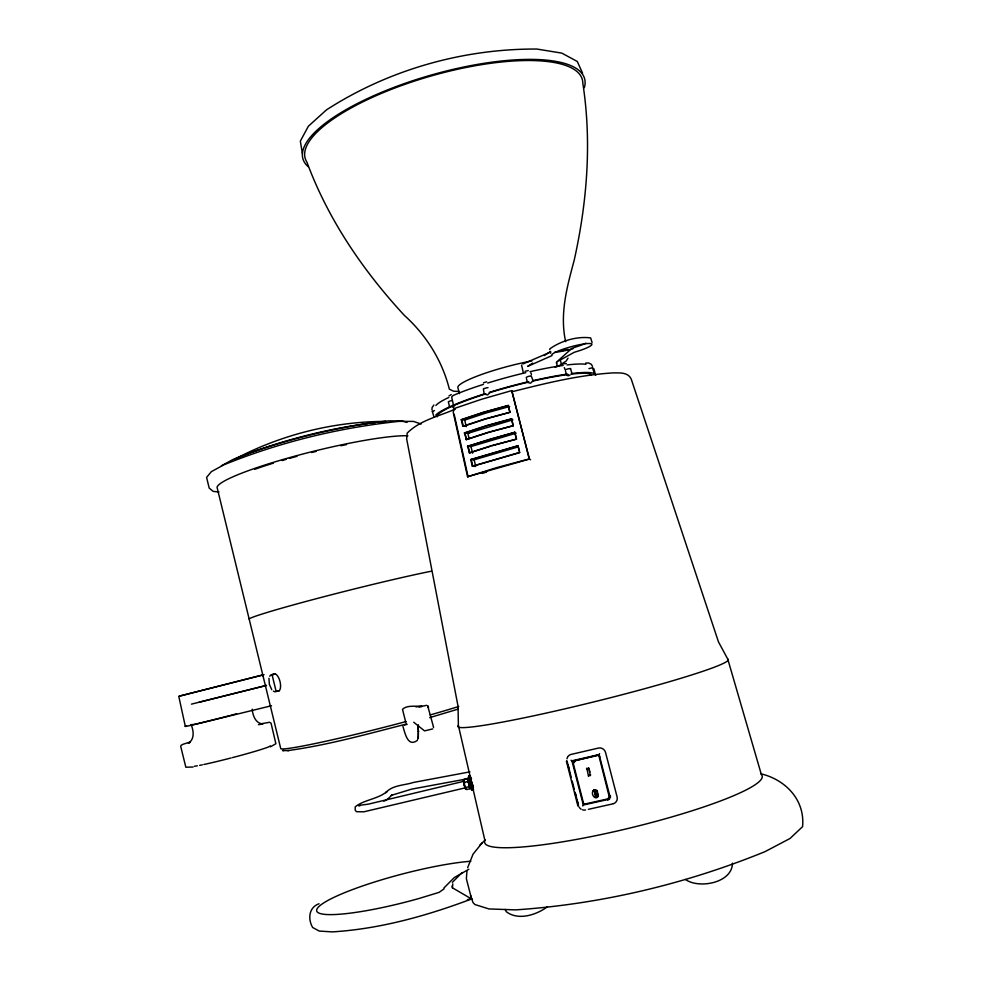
<?xml version="1.0" encoding="UTF-8"?>
<svg xmlns="http://www.w3.org/2000/svg" width="981" height="981" viewBox="0 0 981 981"><rect width="100%" height="100%" fill="white"/><g stroke="black" fill="none" stroke-linecap="round" stroke-linejoin="round"><path stroke-width="1.47" d="M594.376 791.79C598.704 794.512 594.13 801.195 595.111 790.98M732.451 863.157C732.366 883.047 698.803 889.093 685.474 879.467M549.777 349.641L549.777 348.917C560.862 340.861 577.024 336.066 590.648 337.905L592.107 342.639M437.318 416.484L437.256 414.951M418.188 725.462L418.262 728.172L418.372 724.947M431.971 410.033L432.057 407.642L433.86 405.006M468.771 776.633L470.034 775.64L468.415 777.062M607.582 798.644L607.975 800.288M454.178 409.702L455.11 409.175C438.985 416.287 419.88 420.273 407.176 433.136L406.661 438.924L458.053 706.32L458.385 725.523L484.921 840.558A142.686 19.694 -13.5 0 0 626.81 828.773A142.686 19.694 -13.5 0 0 761.391 774.622L727.779 659.134L718.448 641.819L631.261 379.169C628.012 371.934 619.538 372.988 612.966 372.903C578.692 375.012 545.215 383.399 512.033 391.738L529.446 459.047L467.569 476.729L453.296 412.621L453.676 408.709L481.745 399.206L511.726 390.622L529.237 458.924L530.598 459.746M449.531 406.698L448.329 401.818A5.604 0.773 -14.6 0 1 450.451 400.898L452.192 400.481M268.966 678.288L269.334 684.235L271.749 689.692M521.573 365.067L523.425 373.123M433.553 727.485L433.418 727.007M466.956 871.324L466.367 878.657L471.567 898.976C426.894 915.788 380.162 928.921 332.338 931.889L319.242 931.067L312.669 927.511C307.727 919.16 308.684 907.388 319.046 903.746M469.507 777.958L470.071 777.283M470.512 786.149L469.874 788.749L466.797 789.497L465.435 788.785L464.798 786.615M472.119 786.382L468.967 775.983L467.581 781.563L464.491 782.311L463.473 780.079L467.275 778.448L468.464 778.902L469.507 781.685M463.437 780.851L464.197 779.196M454.694 405.128L453.357 407.323L451.26 406.6A80.601 10.521 -14.9 0 0 437.183 416.717M417.587 739.649L418.139 737.332M464.491 782.311L464.553 786.259M465.362 788.626L465.803 787.485L468.893 786.737L468.428 780.594M592.512 791.79L594.805 790.061L596.791 791.275A43.753 41.95 54.7 0 1 597.944 795.738C596.497 801.305 590.574 794.659 592.904 791.385M467.655 867.707L473.038 854.169L482.149 842.9M598.717 755.309L599.599 753.666M586.81 768.111L588.49 776.057L590.685 774.916M588.49 776.057L588.796 775.346M489.838 392.633L487.643 394.902L484.7 394.215M590.39 775.628L588.698 767.682M469.102 782.335L468.538 778.926L469.776 778.399L469.641 776.106M532.744 381.143L530.476 383.24L527.435 382.357M452.793 883.82L452.437 887.817L471.567 898.976L471.236 897.983M269.75 676.24L270.817 674.94L275.134 673.849A8.988 3.924 76.2 0 1 280.039 681.623A8.988 3.924 76.2 0 1 279.254 690.747L277.28 691.2M582.763 805.941L584.026 803.93M469.874 788.749L469.004 782.912M568.024 358.163L566.209 361.008L560.58 364.674M470.439 780.692L471.088 780.287M547.472 906.751C536.582 914.795 518.409 920.963 506.343 911.741L505.068 909.436M470.905 788.503L472.082 790.318L473.578 789.631L471.984 789.349M469.494 779.944L469.372 781.195M570.059 375.049L567.95 375.846L566.466 374.693M597.944 796.204L598.312 795.321A43.667 41.876 54.7 0 0 597.969 793.727M597.245 797.418L597.981 796.658M596.791 791.275L596.62 790.11L595.344 790.097M594.805 790.061L593.603 790.171M592.867 790.919L594.057 789.913M452.388 882.336L462.076 872.55M479.562 845.45L485.154 839.957M185.311 726.345L178.787 696.375L263.362 674.854L263.104 676.228M526.147 377.452L527.852 376.581A5.739 0.809 -15 0 1 531.162 375.821L533.124 380.812M448.991 395.883L451.285 394.583M272.779 674.45L272.277 675.615L275.931 690.587L276.912 691.36M599.317 754.769L573.027 761.244L571.003 760.287M575.087 760.373L574.167 762.74L573.701 760.692M532.732 363.08L527.643 366.404L551.972 355.613L551.849 354.742A20.797 3.102 -15.3 0 1 570.611 346.869A20.797 3.102 -15.3 0 1 591.371 343.804A20.797 3.102 -15.3 0 1 579.55 350.646L574.192 352.314L556.644 362.001L571.935 348.341L578.128 346.244A20.074 3.053 -15.3 0 0 586 343.154M544.197 355.625L550.574 351.468M592.585 368.267L594.155 372.486M468.857 869.264L454.362 877.517L443.939 887.952L444.074 888.823L439.157 892.342L418.617 898.608A91.441 14.004 -14.7 0 1 321.707 904.274A91.441 14.004 -14.7 0 1 470.831 861.244M570.219 368.881L570.488 368.549A5.69 0.785 -15.2 0 0 568.085 368.831L565.179 369.837L564.32 367.593M417.121 740.545C407.483 747.51 404.908 732.402 402.872 726.271M483.461 382.811L486.65 381.817M383.743 801.072C385.791 801.465 394.178 793.114 391.223 795.395L411.689 789.129L469.151 778.485M221.387 465.816L232.705 459.623C282.405 439.39 335.269 426.465 388.623 420.886L402.087 420.91L407.054 422.431M189.676 742.617L188.438 743.242C194.729 739.208 193.674 730.808 191.221 724.836M525.007 371.309L528.305 370.56M522.91 363.976L550.697 351.983L550.611 353.209M555.209 367.262L563.45 363.779L566.331 363.534M249.211 453.308L234.3 459.39C280.689 434.865 333.148 421.462 385.656 421.413M270.388 746.848L275.882 743.733L271.038 723.144L269.579 722.286L259.732 724.015M250.56 452.744C288.586 439.39 327.887 429.604 367.74 423.51M510.022 412.278L485.08 418.912L462.824 426.281L461.242 419.66L483.486 412.241L508.195 405.423L510.022 412.278L485.46 419.022L463.339 426.355L461.769 419.733L483.866 412.363L508.403 405.582M461.242 419.66L464.7 420.101L486 413.013L509.642 406.49M464.405 432.928L486.686 425.595L511.432 418.826L512.867 419.831L467.839 433.308L464.405 432.928L466.502 439.611L488.673 432.388M465.975 439.562L488.293 432.29L513.271 425.68L490.12 431.996M467.557 446.208L514.694 432.253L516.116 433.197L470.99 446.539L467.557 446.208L469.666 452.915L490.488 446.22M469.151 452.866L491.506 445.681L516.533 439.108L491.886 445.779M475.736 466.453L472.315 466.208L470.733 459.537L517.956 445.705L519.464 451.235M470.733 459.537L474.154 459.807L517.956 446.968M472.315 466.208L519.587 452.449L517.956 445.705M467.569 476.729L496.766 467.594L529.237 458.924M482.284 473.406L486.527 472.082M458.139 709.116L429.703 717.626M588.931 368.635L592.132 367.801A5.579 0.748 -15.3 0 1 592.978 368.034M190.277 741.943L183.153 744.236L181.08 745.315L180.725 746.492L185.838 767.216L193.098 767.019M434.473 410.622L432.94 411.113A5.469 0.736 -14.5 0 0 432.413 411.701L432.879 411.701M432.719 728.895L424.54 730.894L413.724 722.237M471.567 898.976L467.41 899.565M554.559 352.289A21.521 3.262 -15.3 0 0 568.281 349.861L572.892 348.819M518.164 445.84L471.248 459.574L472.83 466.245L519.795 452.584M406.379 724.052C367.139 734.046 327.887 745.131 287.727 750.612M404.466 725.045L407.189 724.309M279.254 690.747L274.938 691.813L273.392 691.164M264.061 674.609L179.339 696.069M199.204 702.212L266.538 685.4L191.454 704.137M271.492 705.744L204.011 722.237A37.548 0.748 -14.4 0 1 186.549 725.83M463.608 781.354L368.182 804.187L358.212 805.475L359.843 805.916M469.776 778.399L470.414 781.906C467.545 781.808 469.985 789.815 472.388 788.699L473.198 790.134M469.973 785.756L471.37 785.683L472.388 788.699M465.019 787.902L363.816 811.814L356.471 811.704L355.183 810.147L355.232 806.823C364.405 799.564 377.734 799.221 386.931 791.581L385.766 792.709C392.302 784.996 404.319 785.438 413.369 782.47L469.96 771.851M598.766 755.149L572.683 761.182L583.781 804.273L607.57 798.939L609.348 797.234L598.766 755.149L597.92 755.1M586.503 768.797L588.392 768.368M588.404 809.325L612.941 803.844M258.444 724.665L262.908 724.003C255.514 723.451 252.755 715.48 252.203 709.189M419.071 706.896L421.94 706.528M369.224 423.265L375.196 422.652M378.188 422.345L385.656 421.572M415.944 706.86L421.805 706.32M426.477 705.302C419.647 707.779 407.642 703.892 402.517 709.373L405.864 722.739M471.702 784.089L471.824 786.333M472.658 787.51L472.082 790.318L470.267 785.904L468.575 776.449M488.035 387.642L486.588 387.851A5.702 0.797 -14.8 0 0 483.388 388.844L484.16 394.117M585.743 363.031L588.661 362.982L591.261 364.27L592.524 366.342M610.574 795.934L609.238 795.849M283.852 750.563L282.528 750.551L289.003 750.612M459.194 391.444L453.651 391.223L449.359 389.187C442.21 360.628 426.232 335.11 404.417 315.441C363.093 270.768 328.12 219.462 306.93 162.159A144.06 44.66 -15.9 0 1 430.855 76.064A144.06 44.66 -15.9 0 1 582.812 83.238C591.96 142.159 587.079 202.442 574.155 260.419C567.018 286.881 559.526 314.104 565.657 341.682M275.134 673.849L273.159 674.339A8.988 3.924 76.2 0 0 272.46 675.443M218.984 491.91L213.269 491.432L209.186 488.084L206.586 477.404L211.332 471.665L223.852 464.822C279.585 442.223 338.813 427.741 398.605 421.389L413.492 421.401L421.131 424.05M760.827 773.764C785.352 779.625 805.193 799.748 802.568 826.676L789.999 838.51L765.045 851.631C685.744 883.955 601.095 904.126 515.614 909.878L488.967 908.946L474.927 904.543L472.989 902.532L470.561 895.31M610.562 797.749L609.238 797.062M468.893 786.737L470.242 787.449M591.249 375.012L590.194 373.393M467.275 778.448L468.317 779.674M466.797 789.497L465.435 788.785M467.581 781.563L469.09 783.733M465.803 787.485L464.295 785.315M609.544 799.454L608.625 798.08M433.872 416.655L432.363 411.566M470.316 787.596L470.622 787.081M471.272 780.263L470.905 779.601L471.076 782.433M468.783 776.278L469.556 777.675M428.268 706.504L428.513 707.411L427.679 705.768L433.443 726.786M582.579 73.232L577.294 61.484L561.819 53.121L536.865 49.05C463.069 48.645 388.513 69.798 326.465 109.884L308.377 126.218L300.345 141.129L302.393 153.563M599.366 755.848L599.796 756.829M465.019 787.253L465.362 787.927L465.472 787.277M469.899 786.063L470.328 786.762L470.34 786.088M511.726 390.622L512.107 391.615M530.893 372.841L531.469 374.484M469.261 781.33L468.624 780.005L468.599 780.655M418.298 731.397L418.286 737.994L418.397 732.709M470.843 777.099L471.518 779.098M470.083 784.481L470.549 785.842M464.859 787.289L463.964 783.929M589.103 769.129L589.9 772.022M469.188 784.126L469.445 785.082M593.91 368.807L595.651 375.355A83.238 10.865 -14.9 0 0 592.978 373.111M568.281 349.861L568.146 349.359A21.521 3.262 -15.3 0 1 558.287 351.357M570.599 368.66L571.862 373.43M565.497 371.051L566.135 373.479M560.433 360.518L561.549 364.76M556.423 362.504L557.466 366.453M526.466 378.678L527.116 381.131M569.36 770.146L566.969 760.802M570.12 773.089L571.261 777.516M573.162 784.886L574.302 789.313M575.062 792.268L576.203 796.682M576.963 799.638L578.483 805.536M459.439 393.651L457.992 388.022A53.072 7.701 -14.9 0 1 480.224 374.975A53.072 7.701 -14.9 0 1 531.8 360.971M595.148 793.004L595.737 795.309M568.085 765.082L570.304 773.751M572.168 780.974L573.284 785.303M575.148 792.525L578.116 804.089M566.393 761.207L577.944 806.112M453.467 405.104L451.665 397.023L453.063 395.515A80.565 10.987 -14.9 0 1 483.412 384.38M471.726 781.624L472.155 783.316M470.524 780.545L472.327 786.149L472.437 784.886M470.414 781.906L471.37 785.683M513.271 425.68L511.653 418.973L487.067 425.705L464.92 432.977L466.502 439.611M516.533 439.108L514.902 432.388L490.279 439.083L468.084 446.257L469.666 452.915M508.195 405.423L509.813 412.118M511.432 418.826L513.063 425.533M514.694 432.253L516.313 438.973M464.7 420.101L466.269 426.698M467.839 433.308L469.102 438.593M470.99 446.539L472.572 453.173M474.154 459.807L475.417 465.129M454.178 414.289L468.084 476.766M463.731 782.801L464.123 784.089M452.094 886.039L452.437 887.817M473.014 784.996L473.431 787.326M463.939 783.23L463.461 781.084M556.521 362.749L556.607 363.362M468.342 779.907L468.685 781.281M463.805 782.47L463.706 781.403M418.237 725.621L418.262 728.172M308.12 166.611A146.427 45.396 -15.9 0 1 430.782 75.169A146.427 45.396 -15.9 0 1 584.333 87.689M597.171 790.87A43.667 41.876 54.7 0 1 597.637 792.464M585.51 809.963A5.898 5.665 51.7 0 1 582.53 809.828M581.144 809.178A5.898 5.665 51.7 0 1 580.727 808.896M580.335 808.565A5.898 5.665 51.7 0 1 579.624 807.817M579.33 807.4A5.898 5.665 51.7 0 1 579.06 806.958M613.432 803.709A5.935 5.702 48.6 0 0 617.086 796.879L605.535 752.427A5.886 5.69 49.8 0 0 598.471 748.062L571.163 754.401A5.861 5.653 53.4 0 0 567.68 756.952M566.993 758.803A5.861 5.653 53.4 0 1 567.447 757.381M268.61 746.897A40.491 1.815 -14.6 0 1 232.436 757.614M231.136 757.945A40.491 1.815 -14.6 0 1 203.803 764.506M202.344 764.812A40.491 1.815 -14.6 0 1 199.658 765.364M197.353 765.793A40.491 1.815 -14.6 0 1 194.361 766.271M270.229 745.83A40.491 1.815 -14.6 0 1 269.456 746.516M236.556 713.788A31.49 0.625 -14.4 0 1 230.572 715.37M229.284 715.713A31.49 0.625 -14.4 0 1 192.227 724.407M249.149 618.986A103.753 3.691 -14.1 0 1 320.848 597.515A103.753 3.691 -14.1 0 1 431.382 571.2M458.728 706.455A104.44 5.052 -14.3 0 1 430.267 714.904M406.036 721.562A104.44 5.052 -14.3 0 1 280.774 748.736L217.059 487.312A103.054 12.446 -13.9 0 1 296.581 455.687A103.054 12.446 -13.9 0 1 407.9 435.76M254.631 469.359A97.879 11.821 -13.9 0 1 273.417 463.142M282.038 460.543A97.879 11.821 -13.9 0 1 286.427 459.267M289.407 458.421A97.879 11.821 -13.9 0 1 296.949 456.337M311.639 452.499A97.879 11.821 -13.9 0 1 316.078 451.407M340.799 445.766A97.879 11.821 -13.9 0 1 346.452 444.601M727.779 659.134A139.265 8.719 -13.9 0 1 593.775 701.918A139.265 8.719 -13.9 0 1 458.385 725.523M435.723 415.122A83.238 10.865 -14.9 0 1 484.859 393.737M489.286 392.351A83.238 10.865 -14.9 0 1 528.722 381.646M533.051 380.64A83.238 10.865 -14.9 0 1 567.337 374.104M571.371 373.577A83.238 10.865 -14.9 0 1 591.997 372.89M455.466 404.834A80.601 10.521 -14.9 0 1 485.865 393.835M490.132 392.51A80.601 10.521 -14.9 0 1 528.269 382.149M532.45 381.18A80.601 10.521 -14.9 0 1 568.257 374.497M571.175 374.141A80.601 10.521 -14.9 0 1 590.476 373.884M435.907 405.435A80.565 10.987 -14.9 0 1 448.82 397.428M487.68 383.044A80.565 10.987 -14.9 0 1 525.791 372.657M529.973 371.689A80.565 10.987 -14.9 0 1 563.131 365.459M567.055 364.957A80.565 10.987 -14.9 0 1 585.964 364.282M468.219 433.259A61.374 6.977 -14.8 0 1 475.429 429.985M609.839 795.971L609.839 797.479L607.717 799.54L583.327 805.009L571.935 760.827L599.097 754.548L609.839 795.971M418.458 731.851L418.114 727.681L418.458 731.851"/></g></svg>
